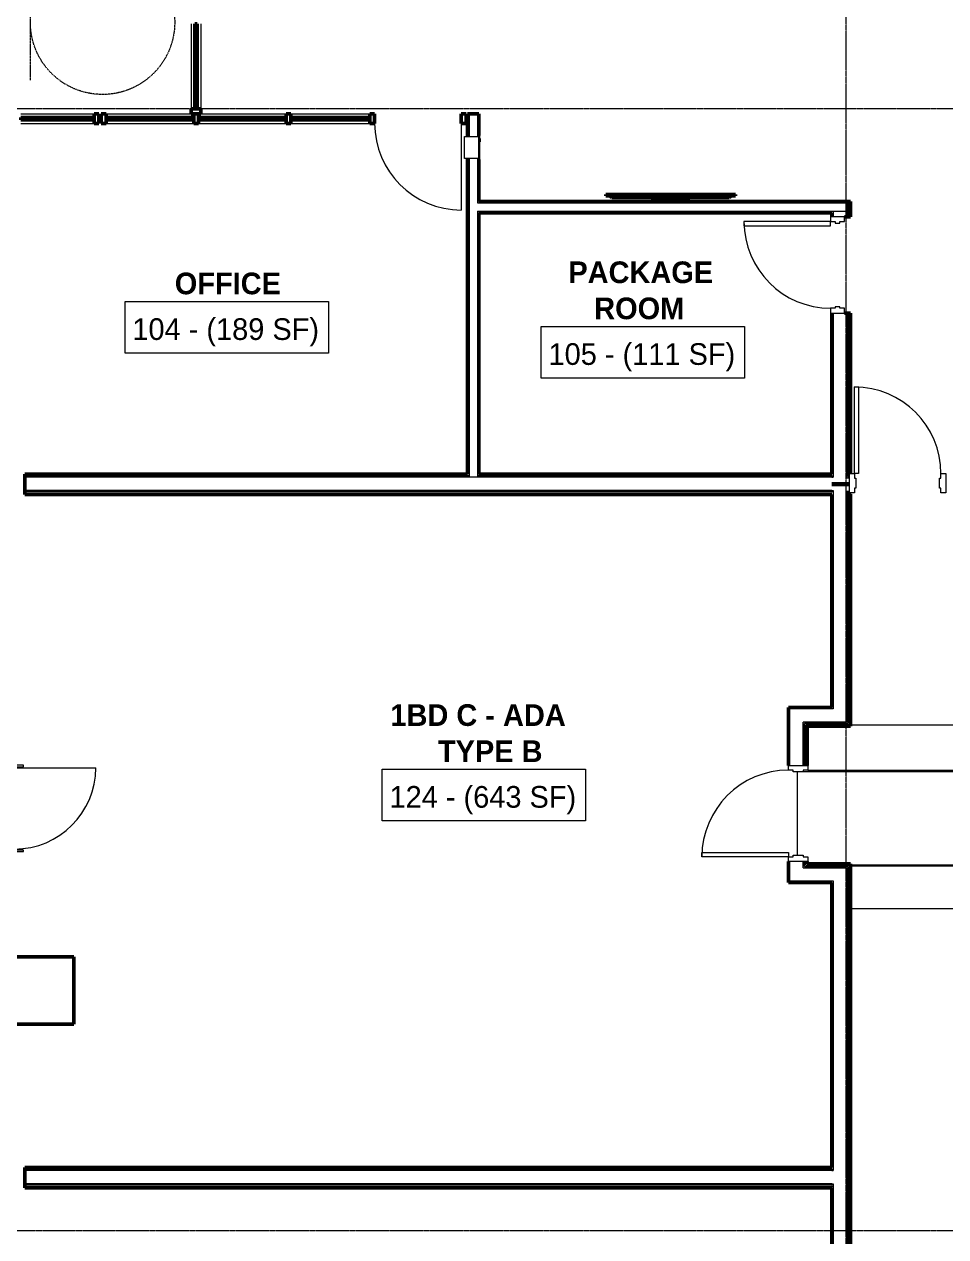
# Model space of a CAD drawing. Header units: inches. Extents: x -4235 to -464, y 9706 to 12463.
# Drawn here: x -3823 to -3440, y 10814 to 11317 of the extents above; entities that cross this region are included whole.
import ezdxf

# ---------------------------------------------------------------- set-up
doc = ezdxf.new("R2010")
doc.units = ezdxf.units.IN
doc.header["$MEASUREMENT"] = 0
doc.linetypes.add('Dash', pattern=[0.25, 0.125, -0.125])
doc.linetypes.add('Grid Line 1_2_', pattern=[0.875, 0.5, -0.125, 0.125, -0.125])
for name, color, linetype, lineweight in [('0-1', 7, 'Continuous', 5), ('0-3', 250, 'Continuous', 9), ('A-AREA-IDEN', 2, 'Continuous', 9), ('A-DOOR-1', 250, 'Continuous', 9), ('A-DOOR-2', 130, 'Continuous', 20), ('A-DOOR-3', 31, 'Continuous', 9), ('A-DOOR-5', 31, 'Continuous', 20), ('A-DOOR-FRAM', 31, 'Continuous', 20), ('A-DOOR-FRAM-1', 130, 'Continuous', 20), ('A-DOOR-FRAM-2', 31, 'Continuous', 9), ('A-DOOR-GLAZ', 31, 'Continuous', 9), ('A-FLOR-2', 250, 'Continuous', 9), ('A-GENM', 5, 'Continuous', 9), ('A-GENM-1', 250, 'Continuous', 9), ('A-GENM-2', 7, 'Continuous', 50), ('A-GENM-3', 5, 'Continuous', 50), ('A-GENM-HDLN-1', 250, 'Dash', 9), ('A-GLAZ-CURT-1', 7, 'Continuous', 50), ('A-GLAZ-CWMG-1', 250, 'Continuous', 9), ('A-GLAZ-CWMG-2', 7, 'Continuous', 50), ('A-WALL-2', 7, 'Continuous', 50), ('A-WALL-3', 50, 'Continuous', 13), ('E-FIRE-1', 250, 'Continuous', 9), ('I-WALL-1', 7, 'Continuous', 50), ('S-GRID-1', 1, 'Grid Line 1_2_', 9)]:
    doc.layers.add(name, color=color, linetype=linetype, lineweight=lineweight)
doc.styles.add('Century Gothic', font='ufonts.com_century-gothic.ttf', dxfattribs={"height": 9})
doc.styles.add('Century Gothic_B', font='GOTHICB.TTF', dxfattribs={"height": 9})

# ---------------------------------------------------------------- blocks, each defined once
blk = doc.blocks.new('STOREFRONT DOOR - ALUM_ STILE W_ GLASS INSET-2189326-BACKGROUND - 1ST FLOOR')
at = {"layer": 'A-DOOR-1'}
blk.add_line((-18, 2), (-18, 38), dxfattribs=at)
blk.add_arc((-18, 2), 36, 0, 90, dxfattribs=at)
blk = doc.blocks.new('System Panel - Glazed-2151384-BACKGROUND - 1ST FLOOR')
at = {"layer": 'A-GLAZ-CURT-1'}
for p, q in [((16.4, 0.5), (-16.4, 0.5)), ((-16.4, 0.5), (-16.4, -0.5)), ((16.4, -0.5), (16.4, 0.5)), ((-16.4, -0.5), (16.4, -0.5))]:
    blk.add_line(p, q, dxfattribs=at)
blk = doc.blocks.new('System Panel - Glazed-2151385-BACKGROUND - 1ST FLOOR')
at = {"layer": 'A-GLAZ-CURT-1'}
for p, q in [((18.2, 0.5), (-18.2, 0.5)), ((-18.2, 0.5), (-18.2, -0.5)), ((18.2, -0.5), (18.2, 0.5)), ((-18.2, -0.5), (18.2, -0.5))]:
    blk.add_line(p, q, dxfattribs=at)
blk = doc.blocks.new('Rectangular Mullion - 2_ x 4_ - EXTERIOR-1900241-BACKGROUND - 1ST FLOOR')
at = {"layer": 'A-GLAZ-CWMG-1'}
for p, q in [((-3712.12, 11280.16), (-3679.32, 11280.16)), ((-3712.12, 11276.16), (-3679.32, 11276.16))]:
    blk.add_line(p, q, dxfattribs=at)
blk = doc.blocks.new('Rectangular Mullion - 2_ x 4_ - EXTERIOR-1890807-BACKGROUND - 1ST FLOOR')
at = {"layer": 'A-GLAZ-CWMG-1'}
for p, q in [((-3749.52, 11280.16), (-3714.12, 11280.16)), ((-3750.52, 11276.16), (-3714.12, 11276.16))]:
    blk.add_line(p, q, dxfattribs=at)
blk = doc.blocks.new('Rectangular Mullion - 2_ x 4_ - EXTERIOR-V5-BACKGROUND - 1ST FLOOR')
at = {"layer": 'A-GLAZ-CWMG-1'}
for p, q in [((-3788.92, 11280.16), (-3753.52, 11280.16)), ((-3788.92, 11276.16), (-3752.52, 11276.16))]:
    blk.add_line(p, q, dxfattribs=at)
blk = doc.blocks.new('Rectangular Mullion - 2_ x 4_ - EXTERIOR-2141107-BACKGROUND - 1ST FLOOR')
at = {"layer": 'A-GLAZ-CWMG-2'}
for p, q in [((-1, 2), (1, 2)), ((-1, -2), (-1, 2)), ((1, 2), (1, -2)), ((1, -2), (-1, -2))]:
    blk.add_line(p, q, dxfattribs=at)
blk = doc.blocks.new('Rectangular Mullion - 2_ x 4_ - EXTERIOR-2141106-BACKGROUND - 1ST FLOOR')
at = {"layer": 'A-GLAZ-CWMG-2'}
for p, q in [((-1, 2), (1, 2)), ((-1, -2), (-1, 2)), ((1, 2), (1, -2)), ((1, -2), (-1, -2))]:
    blk.add_line(p, q, dxfattribs=at)
blk = doc.blocks.new('System Panel - Glazed-2151387-BACKGROUND - 1ST FLOOR')
at = {"layer": 'A-GLAZ-CURT-1'}
for p, q in [((15.25, 0.5), (-15.25, 0.5)), ((-15.25, 0.5), (-15.25, -0.5)), ((15.25, -0.5), (15.25, 0.5)), ((-15.25, -0.5), (15.25, -0.5))]:
    blk.add_line(p, q, dxfattribs=at)
blk = doc.blocks.new('System Panel - Glazed-2151146-BACKGROUND - 1ST FLOOR')
at = {"layer": 'A-GLAZ-CURT-1'}
for p, q in [((17.7, 0.5), (-17.7, 0.5)), ((-17.7, 0.5), (-17.7, -0.5)), ((17.7, -0.5), (17.7, 0.5)), ((-17.7, -0.5), (17.7, -0.5))]:
    blk.add_line(p, q, dxfattribs=at)
blk = doc.blocks.new('Rectangular Mullion - 2_ x 4_ - EXTERIOR-1890816-BACKGROUND - 1ST FLOOR')
at = {"layer": 'A-GLAZ-CWMG-1'}
for p, q in [((-3753.52, 11317.56), (-3753.52, 11282.16)), ((-3749.52, 11317.56), (-3749.52, 11282.16))]:
    blk.add_line(p, q, dxfattribs=at)
blk = doc.blocks.new('Rectangular Mullion - 2_ x 4_ - EXTERIOR-1900084-BACKGROUND - 1ST FLOOR')
at = {"layer": 'A-GLAZ-CWMG-1'}
for p, q in [((-3824.41, 11280.16), (-3793.92, 11280.16)), ((-3824.41, 11276.16), (-3793.92, 11276.16))]:
    blk.add_line(p, q, dxfattribs=at)
blk = doc.blocks.new('HOLLOW METAL - COMMON_3-0 x 7-0 - WD DOOR-2191983-BACKGROUND - 1ST FLOOR')
at = {"layer": 'A-DOOR-1'}
blk.add_arc((18, 4.625), 36, 90, 180, dxfattribs=at)
at = {"layer": 'A-DOOR-2'}
for p, q in [((18, 40.625), (16.25, 40.625)), ((16.25, 40.625), (16.25, 4.625)), ((18, 4.625), (18, 40.625)), ((16.25, 4.625), (18, 4.625))]:
    blk.add_line(p, q, dxfattribs=at)
at = {"layer": 'A-DOOR-FRAM-1'}
for p, q in [((-18, 4.625), (-20, 4.625)), ((-20, 4.625), (-20, -1.125)), ((-18, 2.6875), (-18, 4.625)), ((-17.375, 2.6875), (-18, 2.6875)), ((-18, -1.125), (-18, 0.8125)), ((-18, 0.8125), (-17.375, 0.8125)), ((-17.375, 0.8125), (-17.375, 2.6875)), ((18, 2.6875), (17.375, 2.6875)), ((17.375, 2.6875), (17.375, 0.8125)), ((17.375, 0.8125), (18, 0.8125)), ((18, 4.625), (18, 2.6875)), ((20, 4.625), (18, 4.625)), ((18, 0.8125), (18, -1.125)), ((20, -1.125), (20, 4.625)), ((-20, -1.125), (-18, -1.125)), ((18, -1.125), (20, -1.125))]:
    blk.add_line(p, q, dxfattribs=at)
blk = doc.blocks.new('HOLLOW METAL - UNIT DOOR-2191980-BACKGROUND - 1ST FLOOR')
at = {"layer": 'A-DOOR-1'}
blk.add_arc((18, -4.125), 36, 180, 270, dxfattribs=at)
at = {"layer": 'A-DOOR-2'}
for p, q in [((16.25, -4.125), (18, -4.125)), ((16.25, -40.125), (16.25, -4.125)), ((18, -4.125), (18, -40.125)), ((18, -40.125), (16.25, -40.125))]:
    blk.add_line(p, q, dxfattribs=at)
at = {"layer": 'A-DOOR-FRAM-1'}
for p, q in [((-20, 3.875), (-18, 3.875)), ((-20, -4.125), (-20, 3.875)), ((-18, 3.875), (-18, 1.9375)), ((-18, 1.9375), (-17.375, 1.9375)), ((-17.375, 1.9375), (-17.375, -2.1875)), ((17.375, 1.9375), (18, 1.9375)), ((17.375, -2.1875), (17.375, 1.9375)), ((18, 3.875), (20, 3.875)), ((18, 1.9375), (18, 3.875)), ((20, 3.875), (20, -4.125)), ((-18, -4.125), (-20, -4.125)), ((-18, -2.1875), (-18, -4.125)), ((-17.375, -2.1875), (-18, -2.1875)), ((18, -2.1875), (17.375, -2.1875)), ((18, -4.125), (18, -2.1875)), ((20, -4.125), (18, -4.125))]:
    blk.add_line(p, q, dxfattribs=at)
blk = doc.blocks.new('HOLLOW METAL - 1HR RATED-2191982-BACKGROUND - 1ST FLOOR')
at = {"layer": 'A-DOOR-1'}
blk.add_arc((18, -4.5), 36, 180, 270, dxfattribs=at)
at = {"layer": 'A-DOOR-2'}
for p, q in [((16.25, -4.5), (18, -4.5)), ((16.25, -40.5), (16.25, -4.5)), ((18, -4.5), (18, -40.5)), ((18, -40.5), (16.25, -40.5))]:
    blk.add_line(p, q, dxfattribs=at)
at = {"layer": 'A-DOOR-FRAM-1'}
for p, q in [((-20, 3.5), (-18, 3.5)), ((-20, -4.5), (-20, 3.5)), ((-18, 3.5), (-18, 1.5625)), ((-18, 1.5625), (-17.375, 1.5625)), ((-17.375, 1.5625), (-17.375, -2.5625)), ((17.375, 1.5625), (18, 1.5625)), ((17.375, -2.5625), (17.375, 1.5625)), ((18, 3.5), (20, 3.5)), ((18, 1.5625), (18, 3.5)), ((20, 3.5), (20, -4.5)), ((-18, -4.5), (-20, -4.5)), ((-18, -2.5625), (-18, -4.5)), ((-17.375, -2.5625), (-18, -2.5625)), ((18, -2.5625), (17.375, -2.5625)), ((18, -4.5), (18, -2.5625)), ((20, -4.5), (18, -4.5))]:
    blk.add_line(p, q, dxfattribs=at)
blk = doc.blocks.new('Rectangular Mullion - 2_ x 4_ - EXTERIOR-2141118-BACKGROUND - 1ST FLOOR')
at = {"layer": 'A-GLAZ-CWMG-2'}
for p, q in [((0, 2), (-2, 2)), ((-2, 2), (-2, -2)), ((0, -2), (0, 2)), ((-2, -2), (0, -2))]:
    blk.add_line(p, q, dxfattribs=at)
blk = doc.blocks.new('Rectangular Mullion - 2_ x 4_ - EXTERIOR-2140860-BACKGROUND - 1ST FLOOR')
at = {"layer": 'A-GLAZ-CWMG-2'}
for p, q in [((0, 2), (-2, 2)), ((-2, 2), (-2, -2)), ((0, -2), (0, 2)), ((-2, -2), (0, -2))]:
    blk.add_line(p, q, dxfattribs=at)
blk = doc.blocks.new('ADA Clearances - 5ft Circle-2180434-BACKGROUND - 1ST FLOOR')
at = {"layer": 'A-GENM-HDLN-1'}
blk.add_line((30, 24), (30, -24), dxfattribs=at)
blk.add_circle((0, 0), 30, dxfattribs=at)
blk = doc.blocks.new('Sony TV - Sony TV-2182322-BACKGROUND - 1ST FLOOR')
at = {"layer": 'A-GENM-1'}
for p, q in [((3.59, -0.41), (3.97, -0.41)), ((4.84, -0.41), (5.21, -0.41)), ((7.33, -0.41), (7.7, -0.41)), ((8.57, -0.41), (8.95, -0.41)), ((8.66, -2.14), (8.63, -2.14)), ((8.75, -2.14), (8.66, -2.14)), ((8.94, -2.14), (8.95, -2.14)), ((9.82, -0.41), (10.19, -0.41)), ((9.9, -2.14), (9.91, -2.14)), ((10.32, -2.14), (10.01, -2.14)), ((10.64, -2.14), (10.32, -2.14)), ((11.02, -2.14), (10.64, -2.14)), ((11.06, -0.41), (11.44, -0.41)), ((11.54, -2.14), (11.11, -2.14)), ((11.65, -2.14), (11.54, -2.14)), ((11.73, -2.14), (11.65, -2.14)), ((12.1, -2.14), (11.73, -2.14)), ((12.31, -0.41), (12.68, -0.41)), ((14.8, -0.41), (15.17, -0.41)), ((16.05, -0.41), (16.42, -0.41))]:
    blk.add_line(p, q, dxfattribs=at)
at = {"layer": 'A-GENM-1', "flags": 128}
for points in [[(8.63, -2.14), (8.65, -2.14), (8.66, -2.14)], [(9.91, -2.14), (9.9, -2.14), (9.86, -2.14), (9.81, -2.14), (9.75, -2.14), (9.67, -2.14), (9.57, -2.14), (9.47, -2.14), (9.37, -2.14), (9.28, -2.14), (9.18, -2.14), (9.1, -2.14), (9.03, -2.14), (8.98, -2.14), (8.95, -2.14), (8.94, -2.14)]]:
    blk.add_lwpolyline(points, dxfattribs=at)
at = {"layer": 'A-GENM-1'}
for centre, radius, start, end in [((10, 0.16), 0.5, 90, 197.9116), ((8.64, -0.07), 0.931, 339.115, 14.3951), ((10, 0.16), 0.463, 360, 180), ((10, 0.16), 0.5, 342.0884, 90), ((11.36, -0.07), 0.931, 165.6049, 200.885)]:
    blk.add_arc(centre, radius, start, end, dxfattribs=at)
for points, knots in [([(8.63, -2.14), (8.5, -2.14), (8.3, -2.14), (7.99, -2.14), (7.96, -2.14)], [0, 0, 0, 0, 0.01859879, 0.03620202, 0.03620202, 0.03620202, 0.03620202]), ([(7.96, -2.14), (7.96, -2.14), (7.96, -2.14), (7.97, -2.14), (7.98, -2.14)], [0, 0, 0, 0, 0.005488089, 0.009094242, 0.009094242, 0.009094242, 0.009094242]), ([(8.78, -2.14), (8.78, -2.14), (8.79, -2.14), (8.78, -2.14), (8.75, -2.14), (8.74, -2.14)], [0.05740129, 0.05740129, 0.05740129, 0.05740129, 0.06084515, 0.06847637, 0.07305619, 0.07305619, 0.07305619, 0.07305619])]:
    blk.add_open_spline(points, degree=3, knots=knots, dxfattribs=at)
at = {"layer": 'A-GENM-2'}
for p, q in [((-16.94, -1.6), (-16.94, -2.14)), ((-16.59, -1.6), (-16.94, -1.6)), ((-16.94, -2.14), (-16.59, -2.14)), ((36.59, -1.6), (-16.59, -1.6)), ((-16.59, -1.6), (-16.59, -1.99)), ((-16.59, -2.14), (-16.59, -1.6)), ((36.59, -1.6), (-16.59, -1.6)), ((-16.59, -1.6), (-16.59, -2.14)), ((-16.59, -1.99), (36.59, -1.99)), ((36.59, -1.99), (-16.59, -1.99)), ((-16.59, -1.99), (-16.59, -2.14)), ((-16.59, -2.14), (36.59, -2.14)), ((-16.59, -2.14), (36.59, -2.14)), ((-14.39, -0.91), (-15.39, -1.61)), ((-15.39, -1.61), (1.97, -1.61)), ((1.97, -0.91), (-14.39, -0.91)), ((3.59, -0.41), (1.97, -0.41)), ((1.97, -0.41), (1.97, -1.38)), ((1.97, -1.61), (1.97, -0.91)), ((1.97, -1.38), (18.05, -1.38)), ((4.84, -0.41), (3.97, -0.41)), ((7.33, -0.41), (5.21, -0.41)), ((8.57, -0.41), (7.7, -0.41)), ((9.82, -0.41), (8.95, -0.41)), ((11.06, -0.41), (10.19, -0.41)), ((12.31, -0.41), (11.44, -0.41)), ((14.8, -0.41), (12.68, -0.41)), ((16.05, -0.41), (15.17, -0.41)), ((18.05, -0.41), (16.42, -0.41)), ((18.05, -1.38), (18.05, -0.41)), ((34.38, -0.91), (18.05, -0.91)), ((18.05, -0.91), (18.05, -1.61)), ((18.05, -1.61), (35.38, -1.61)), ((35.38, -1.61), (34.38, -0.91)), ((36.59, -1.99), (36.59, -1.6)), ((36.94, -1.6), (36.59, -1.6)), ((36.59, -1.6), (36.59, -2.14)), ((36.59, -2.14), (36.59, -1.6)), ((36.59, -2.14), (36.59, -1.99)), ((36.59, -2.14), (36.94, -2.14)), ((36.94, -2.14), (36.94, -1.6))]:
    blk.add_line(p, q, dxfattribs=at)
at = {"layer": 'A-GENM-2', "flags": 128}
for points in [[(3.97, -0.41), (3.96, -0.48), (3.95, -0.54), (3.93, -0.6), (3.9, -0.66), (3.87, -0.7), (3.84, -0.73), (3.8, -0.74), (3.76, -0.74), (3.72, -0.73), (3.68, -0.7), (3.65, -0.66), (3.63, -0.6), (3.61, -0.54), (3.6, -0.48), (3.59, -0.41)], [(5.21, -0.41), (5.21, -0.48), (5.19, -0.54), (5.18, -0.6), (5.15, -0.66), (5.12, -0.7), (5.08, -0.73), (5.04, -0.74), (5, -0.74), (4.97, -0.73), (4.93, -0.7), (4.9, -0.66), (4.87, -0.6), (4.85, -0.54), (4.84, -0.48), (4.84, -0.41)], [(7.7, -0.41), (7.7, -0.48), (7.69, -0.54), (7.67, -0.6), (7.64, -0.66), (7.61, -0.7), (7.57, -0.73), (7.53, -0.74), (7.5, -0.74), (7.46, -0.73), (7.42, -0.7), (7.39, -0.66), (7.36, -0.6), (7.34, -0.54), (7.33, -0.48), (7.33, -0.41)], [(8.95, -0.41), (8.94, -0.48), (8.93, -0.54), (8.91, -0.6), (8.89, -0.66), (8.85, -0.7), (8.82, -0.73), (8.78, -0.74), (8.74, -0.74), (8.7, -0.73), (8.67, -0.7), (8.64, -0.66), (8.61, -0.6), (8.59, -0.54), (8.58, -0.48), (8.57, -0.41)], [(10.19, -0.41), (10.19, -0.48), (10.18, -0.54), (10.16, -0.6), (10.13, -0.66), (10.1, -0.7), (10.06, -0.73), (10.03, -0.74), (9.99, -0.74), (9.95, -0.73), (9.91, -0.7), (9.88, -0.66), (9.85, -0.6), (9.83, -0.54), (9.82, -0.48), (9.82, -0.41)], [(11.44, -0.41), (11.43, -0.48), (11.42, -0.54), (11.4, -0.6), (11.38, -0.66), (11.34, -0.7), (11.31, -0.73), (11.27, -0.74), (11.23, -0.74), (11.19, -0.73), (11.16, -0.7), (11.13, -0.66), (11.1, -0.6), (11.08, -0.54), (11.07, -0.48), (11.06, -0.41)], [(12.68, -0.41), (12.68, -0.48), (12.67, -0.54), (12.65, -0.6), (12.62, -0.66), (12.59, -0.7), (12.55, -0.73), (12.52, -0.74), (12.48, -0.74), (12.44, -0.73), (12.4, -0.7), (12.37, -0.66), (12.35, -0.6), (12.33, -0.54), (12.31, -0.48), (12.31, -0.41)], [(15.17, -0.41), (15.17, -0.48), (15.16, -0.54), (15.14, -0.6), (15.11, -0.66), (15.08, -0.7), (15.05, -0.73), (15.01, -0.74), (14.97, -0.74), (14.93, -0.73), (14.89, -0.7), (14.86, -0.66), (14.84, -0.6), (14.82, -0.54), (14.8, -0.48), (14.8, -0.41)], [(16.42, -0.41), (16.42, -0.48), (16.4, -0.54), (16.38, -0.6), (16.36, -0.66), (16.33, -0.7), (16.29, -0.73), (16.25, -0.74), (16.21, -0.74), (16.18, -0.73), (16.14, -0.7), (16.11, -0.66), (16.08, -0.6), (16.06, -0.54), (16.05, -0.48), (16.05, -0.41)]]:
    blk.add_lwpolyline(points, dxfattribs=at)
blk = doc.blocks.new('104416 - Fire Extinguishers - Wall - Class A - Light - 2A-2205595-BACKGROUND - 1ST FLOOR')
at = {"layer": 'E-FIRE-1'}
for p, q in [((13.19, 2.63), (13.19, 2.37)), ((23.19, 2.63), (13.19, 2.63)), ((13.19, 2.63), (23.19, 2.63)), ((13.19, 2.63), (13.19, 2.37)), ((23.19, 2.37), (13.19, 2.37)), ((13.63, -3.62), (13.63, 2.37)), ((14.41, 2.63), (14.41, 2.88)), ((14.44, 2.88), (14.84, 2.88)), ((14.44, 2.63), (14.44, 2.88)), ((14.84, 2.88), (15.03, 2.88)), ((14.84, 2.63), (14.84, 2.88)), ((15.03, 2.88), (15.11, 2.88)), ((15.03, 2.63), (15.03, 2.88)), ((15.11, 2.88), (15.24, 2.88)), ((15.11, 2.63), (15.11, 2.88)), ((15.24, 2.88), (15.51, 2.88)), ((15.24, 2.63), (15.24, 2.88)), ((15.51, 2.88), (15.73, 2.88)), ((15.51, 2.63), (15.51, 2.88)), ((15.73, 2.88), (15.87, 2.88)), ((15.73, 2.63), (15.73, 2.88)), ((15.87, 2.88), (15.91, 2.88)), ((15.87, 2.63), (15.87, 2.88)), ((15.91, 2.63), (15.91, 2.88)), ((15.94, 2.63), (15.94, 2.88)), ((22.75, 2.37), (22.75, -3.62)), ((23.19, 2.37), (23.19, 2.63)), ((23.19, 2.37), (23.19, 2.63)), ((22.75, -3.62), (13.63, -3.62))]:
    blk.add_line(p, q, dxfattribs=at)
blk = doc.blocks.new('CTR - 1st Phase - Common Walls_rvt-1-BACKGROUND - 1ST FLOOR')
at = {"layer": 'A-FLOR-2'}
for p, q in [((-3435.32, 11026.19), (-3479.55, 11026.19)), ((-3501.67, 11006.86), (-3501.67, 10972.11)), ((-3435.32, 11006.86), (-3499.24, 11006.86)), ((-3497.3, 11007.49), (-3435.32, 11007.49)), ((-3479.55, 10968.21), (-3435.32, 10968.21)), ((-3435.32, 10967.59), (-3479.55, 10967.59)), ((-3479.55, 10949.97), (-3435.32, 10949.97))]:
    blk.add_line(p, q, dxfattribs=at)
at = {"layer": 'A-WALL-2'}
for p, q in [((-3633.95, 11280.16), (-3638.7, 11280.16)), ((-3638.7, 11280.16), (-3638.7, 11270.73)), ((-3633.95, 11271.16), (-3633.95, 11280.16)), ((-3638.7, 11261.6), (-3638.7, 11130.44)), ((-3633.95, 11243.76), (-3633.95, 11261.16)), ((-3480.67, 11243.76), (-3633.95, 11243.76)), ((-3480.05, 11243.76), (-3480.67, 11243.76)), ((-3479.55, 11243.76), (-3480.05, 11243.76)), ((-3479.55, 11239.01), (-3479.55, 11243.76)), ((-3633.95, 11239.01), (-3487.3, 11239.01)), ((-3633.95, 11130.44), (-3633.95, 11239.01))]:
    blk.add_line(p, q, dxfattribs=at)
at = {"layer": 'A-WALL-3'}
for p, q in [((-3638.07, 11280.16), (-3638.07, 11270.73)), ((-3634.57, 11280.16), (-3634.57, 11270.73)), ((-3638.07, 11261.6), (-3638.07, 11130.44)), ((-3634.57, 11261.6), (-3634.57, 11243.14)), ((-3634.57, 11243.14), (-3633.95, 11243.14)), ((-3633.95, 11243.14), (-3481.17, 11243.14)), ((-3481.17, 11243.14), (-3480.67, 11243.14)), ((-3481.17, 11243.14), (-3480.67, 11243.14)), ((-3481.17, 11243.14), (-3481.17, 11239.64)), ((-3480.67, 11243.76), (-3480.67, 11243.14)), ((-3480.67, 11243.14), (-3480.67, 11239.01)), ((-3480.05, 11243.76), (-3480.05, 11239.01)), ((-3634.57, 11239.64), (-3633.95, 11239.64)), ((-3634.57, 11239.64), (-3634.57, 11130.44)), ((-3633.95, 11239.64), (-3486.67, 11239.64)), ((-3486.67, 11239.64), (-3481.17, 11239.64)), ((-3486.67, 11239.64), (-3481.17, 11239.64)), ((-3486.67, 11239.64), (-3486.67, 11239.01)), ((-3486.67, 11239.01), (-3486.67, 11237.39)), ((-3481.17, 11239.64), (-3481.17, 11239.01)), ((-3481.17, 11239.01), (-3481.17, 11237.39)), ((-3480.67, 11239.01), (-3480.67, 11237.39)), ((-3480.05, 11239.01), (-3480.05, 11237.39)), ((-3486.67, 11197.39), (-3486.67, 11129.81)), ((-3481.17, 11197.39), (-3481.17, 11128.94)), ((-3480.67, 11197.39), (-3480.67, 11129.44)), ((-3480.05, 11197.39), (-3480.05, 11130.06)), ((-3638.07, 11129.81), (-3822.72, 11129.81)), ((-3638.07, 11129.19), (-3822.72, 11129.19)), ((-3638.07, 11130.44), (-3638.07, 11129.81)), ((-3638.07, 11129.81), (-3638.07, 11129.19)), ((-3634.57, 11129.19), (-3638.07, 11129.19)), ((-3634.57, 11129.19), (-3638.07, 11129.19)), ((-3634.57, 11130.44), (-3634.57, 11129.81)), ((-3487.3, 11129.81), (-3634.57, 11129.81)), ((-3634.57, 11129.81), (-3634.57, 11129.19)), ((-3487.3, 11129.19), (-3634.57, 11129.19)), ((-3487.3, 11129.81), (-3486.67, 11129.81)), ((-3487.3, 11129.19), (-3486.67, 11129.19)), ((-3486.67, 11129.81), (-3486.67, 11129.19)), ((-3486.67, 11129.81), (-3486.67, 11129.19)), ((-3481.17, 11128.94), (-3480.67, 11128.94)), ((-3480.67, 11129.44), (-3480.05, 11129.44)), ((-3480.67, 11128.94), (-3479.92, 11128.94)), ((-3480.05, 11129.44), (-3479.92, 11129.44)), ((-3487.3, 11123.69), (-3822.72, 11123.69)), ((-3487.3, 11123.19), (-3822.72, 11123.19)), ((-3487.3, 11122.56), (-3822.72, 11122.56)), ((-3487.3, 11123.69), (-3486.67, 11123.69)), ((-3487.3, 11123.19), (-3486.67, 11123.19)), ((-3486.67, 11123.69), (-3486.67, 11123.19)), ((-3486.67, 11123.69), (-3486.67, 11123.19)), ((-3486.67, 11123.19), (-3486.67, 11122.56)), ((-3486.67, 11123.19), (-3486.67, 11122.56)), ((-3486.67, 11122.56), (-3486.67, 11033.56)), ((-3481.17, 11123.44), (-3481.17, 11033.56)), ((-3481.17, 11123.44), (-3480.67, 11123.44)), ((-3480.67, 11123.44), (-3480.67, 11033.56)), ((-3480.67, 11123.44), (-3480.05, 11123.44)), ((-3480.05, 11123.44), (-3480.05, 11122.81)), ((-3480.05, 11122.81), (-3480.05, 11123.44)), ((-3480.05, 11123.44), (-3479.92, 11123.44)), ((-3480.05, 11122.81), (-3480.05, 11033.56)), ((-3480.05, 11122.81), (-3479.92, 11122.81)), ((-3504.67, 11027.44), (-3504.67, 11032.94)), ((-3486.67, 11032.94), (-3504.67, 11032.94)), ((-3486.67, 11033.56), (-3486.67, 11032.94)), ((-3481.17, 11033.56), (-3481.17, 11032.94)), ((-3481.17, 11032.94), (-3481.17, 11027.44)), ((-3480.67, 11033.56), (-3480.67, 11027.44)), ((-3480.05, 11033.56), (-3480.05, 11026.94)), ((-3504.67, 11025.81), (-3504.67, 11027.44)), ((-3504.67, 11009.49), (-3504.67, 11025.81)), ((-3499.17, 11026.94), (-3499.17, 11027.44)), ((-3481.17, 11027.44), (-3499.17, 11027.44)), ((-3499.17, 11025.81), (-3499.17, 11026.94)), ((-3499.17, 11009.49), (-3499.17, 11025.81)), ((-3498.67, 11026.31), (-3498.67, 11026.94)), ((-3480.67, 11026.94), (-3498.67, 11026.94)), ((-3498.67, 11025.81), (-3498.67, 11026.31)), ((-3498.67, 11009.49), (-3498.67, 11025.81)), ((-3498.05, 11025.81), (-3498.05, 11026.31)), ((-3480.05, 11026.31), (-3498.05, 11026.31)), ((-3497.55, 11025.81), (-3498.05, 11025.81)), ((-3498.05, 11009.49), (-3498.05, 11025.81)), ((-3480.67, 11027.44), (-3480.67, 11026.94)), ((-3480.05, 11026.94), (-3480.05, 11026.31)), ((-3504.67, 10968.59), (-3504.67, 10969.49)), ((-3504.67, 10966.96), (-3504.67, 10968.59)), ((-3504.67, 10961.46), (-3504.67, 10966.96)), ((-3499.17, 10968.59), (-3499.17, 10969.49)), ((-3499.17, 10967.46), (-3499.17, 10968.59)), ((-3499.17, 10966.96), (-3499.17, 10967.46)), ((-3499.17, 10966.96), (-3481.17, 10966.96)), ((-3498.67, 10968.59), (-3498.67, 10969.49)), ((-3498.67, 10968.09), (-3498.67, 10968.59)), ((-3498.67, 10967.46), (-3498.67, 10968.09)), ((-3498.67, 10967.46), (-3480.67, 10967.46)), ((-3498.05, 10968.59), (-3498.05, 10969.49)), ((-3498.05, 10968.09), (-3498.05, 10968.59)), ((-3498.05, 10968.09), (-3480.05, 10968.09)), ((-3481.17, 10966.96), (-3481.17, 10961.46)), ((-3480.67, 10967.46), (-3480.67, 10966.96)), ((-3480.67, 10966.96), (-3480.67, 10960.84)), ((-3480.05, 10968.09), (-3479.55, 10968.09)), ((-3480.05, 10968.09), (-3480.05, 10967.46)), ((-3480.05, 10968.09), (-3479.55, 10968.09)), ((-3480.05, 10967.46), (-3480.05, 10960.84)), ((-3504.67, 10961.46), (-3486.67, 10961.46)), ((-3486.67, 10961.46), (-3486.67, 10960.84)), ((-3486.67, 10960.84), (-3486.67, 10841.81)), ((-3481.17, 10961.46), (-3481.17, 10960.84)), ((-3481.17, 10960.84), (-3481.17, 10715.54)), ((-3480.67, 10960.84), (-3480.67, 10715.54)), ((-3480.05, 10960.84), (-3480.05, 10715.54)), ((-3487.3, 10841.81), (-3822.72, 10841.81)), ((-3487.3, 10841.19), (-3822.72, 10841.19)), ((-3487.3, 10841.81), (-3486.67, 10841.81)), ((-3487.3, 10841.19), (-3486.67, 10841.19)), ((-3486.67, 10841.81), (-3486.67, 10841.19)), ((-3486.67, 10841.81), (-3486.67, 10841.19)), ((-3487.3, 10835.69), (-3822.72, 10835.69)), ((-3487.3, 10835.19), (-3822.72, 10835.19)), ((-3487.3, 10834.56), (-3822.72, 10834.56)), ((-3487.3, 10835.69), (-3486.67, 10835.69)), ((-3487.3, 10835.19), (-3486.67, 10835.19)), ((-3487.3, 10834.56), (-3486.67, 10834.56)), ((-3486.67, 10835.69), (-3486.67, 10835.19)), ((-3486.67, 10835.69), (-3486.67, 10835.19)), ((-3486.67, 10835.19), (-3486.67, 10834.56)), ((-3486.67, 10835.19), (-3486.67, 10834.56)), ((-3486.67, 10834.56), (-3486.67, 10715.54))]:
    blk.add_line(p, q, dxfattribs=at)
at = {"layer": 'I-WALL-1'}
for p, q in [((-3487.3, 11239.01), (-3487.3, 11237.39)), ((-3482.05, 11237.39), (-3479.55, 11237.39)), ((-3479.55, 11237.39), (-3479.55, 11239.01)), ((-3487.3, 11197.39), (-3487.3, 11130.44)), ((-3479.55, 11197.39), (-3482.05, 11197.39)), ((-3479.55, 11130.69), (-3479.55, 11197.39)), ((-3638.7, 11130.44), (-3822.72, 11130.44)), ((-3822.72, 11130.44), (-3822.72, 11121.94)), ((-3487.3, 11130.44), (-3633.95, 11130.44)), ((-3479.92, 11126.44), (-3487.3, 11126.44)), ((-3487.3, 11126.19), (-3479.92, 11126.19)), ((-3822.72, 11121.94), (-3487.3, 11121.94)), ((-3487.3, 11121.94), (-3487.3, 11033.56)), ((-3479.92, 11122.19), (-3479.92, 11122.69)), ((-3479.55, 11122.19), (-3479.92, 11122.19)), ((-3479.55, 11033.56), (-3479.55, 11122.19)), ((-3487.3, 11033.56), (-3505.3, 11033.56)), ((-3505.3, 11033.56), (-3505.3, 11032.94)), ((-3505.3, 11032.94), (-3505.3, 11025.81)), ((-3479.55, 11026.31), (-3479.55, 11033.56)), ((-3505.3, 11025.81), (-3505.3, 11009.49)), ((-3497.55, 11009.49), (-3497.55, 11025.81)), ((-3497.55, 11025.81), (-3479.55, 11025.81)), ((-3479.55, 11025.81), (-3479.55, 11026.31)), ((-3505.3, 10969.49), (-3505.3, 10968.59)), ((-3505.3, 10968.59), (-3505.3, 10961.46)), ((-3497.55, 10968.59), (-3497.55, 10969.49)), ((-3479.55, 10968.59), (-3497.55, 10968.59)), ((-3479.55, 10968.09), (-3479.55, 10968.59)), ((-3479.55, 10960.84), (-3479.55, 10968.09)), ((-3505.3, 10961.46), (-3505.3, 10960.84)), ((-3505.3, 10960.84), (-3487.3, 10960.84)), ((-3487.3, 10960.84), (-3487.3, 10842.44)), ((-3479.55, 10715.54), (-3479.55, 10960.84)), ((-3487.3, 10842.44), (-3822.72, 10842.44)), ((-3822.72, 10842.44), (-3822.72, 10833.94)), ((-3822.72, 10833.94), (-3487.3, 10833.94)), ((-3487.3, 10833.94), (-3487.3, 10715.54))]:
    blk.add_line(p, q, dxfattribs=at)
at = {"layer": '0-3'}
for name, p, rotation in [('ADA Clearances - 5ft Circle-2180434-BACKGROUND - 1ST FLOOR', (-3790.41, 11318.16), 180), ('System Panel - Glazed-2151146-BACKGROUND - 1ST FLOOR', (-3751.52, 11299.86), 89.99999999999909), ('Rectangular Mullion - 2_ x 4_ - EXTERIOR-2141118-BACKGROUND - 1ST FLOOR', (-3751.52, 11280.16), 269.9999999999991), ('System Panel - Glazed-2151387-BACKGROUND - 1ST FLOOR', (-3809.16, 11278.16), 180), ('System Panel - Glazed-2151385-BACKGROUND - 1ST FLOOR', (-3770.72, 11278.16), 180), ('System Panel - Glazed-2151385-BACKGROUND - 1ST FLOOR', (-3732.32, 11278.16), 180), ('System Panel - Glazed-2151384-BACKGROUND - 1ST FLOOR', (-3695.72, 11278.16), 180), ('STOREFRONT DOOR - ALUM_ STILE W_ GLASS INSET-2189326-BACKGROUND - 1ST FLOOR', (-3659.32, 11278.16), 180), ('104416 - Fire Extinguishers - Wall - Class A - Light - 2A-2205595-BACKGROUND - 1ST FLOOR', (-3636.32, 11284.35), 269.9999999999988), ('Sony TV - Sony TV-2182322-BACKGROUND - 1ST FLOOR', (-3544.32, 11244.42), 180), ('HOLLOW METAL - COMMON_3-0 x 7-0 - WD DOOR-2191983-BACKGROUND - 1ST FLOOR', (-3483.17, 11217.39), 89.99999999999902), ('HOLLOW METAL - 1HR RATED-2191982-BACKGROUND - 1ST FLOOR', (-3459.92, 11126.19), 180), ('HOLLOW METAL - UNIT DOOR-2191980-BACKGROUND - 1ST FLOOR', (-3501.17, 10989.49), 270.0000000000064)]:
    blk.add_blockref(name, p, dxfattribs=dict(at, rotation=rotation))
for name, p in [('Rectangular Mullion - 2_ x 4_ - EXTERIOR-1890816-BACKGROUND - 1ST FLOOR', (0, 0)), ('Rectangular Mullion - 2_ x 4_ - EXTERIOR-1900084-BACKGROUND - 1ST FLOOR', (0, 0)), ('Rectangular Mullion - 2_ x 4_ - EXTERIOR-V5-BACKGROUND - 1ST FLOOR', (0, 0)), ('Rectangular Mullion - 2_ x 4_ - EXTERIOR-1890807-BACKGROUND - 1ST FLOOR', (0, 0)), ('Rectangular Mullion - 2_ x 4_ - EXTERIOR-1900241-BACKGROUND - 1ST FLOOR', (0, 0)), ('Rectangular Mullion - 2_ x 4_ - EXTERIOR-2140860-BACKGROUND - 1ST FLOOR', (-3639.32, 11278.16))]:
    blk.add_blockref(name, p, dxfattribs=at)
at = {"layer": '0-3', "extrusion": (0, 0, -1)}
for name, p in [('Rectangular Mullion - 2_ x 4_ - EXTERIOR-2141106-BACKGROUND - 1ST FLOOR', (3792.92, 11278.16)), ('Rectangular Mullion - 2_ x 4_ - EXTERIOR-2141106-BACKGROUND - 1ST FLOOR', (3789.92, 11278.16)), ('Rectangular Mullion - 2_ x 4_ - EXTERIOR-2141106-BACKGROUND - 1ST FLOOR', (3751.52, 11278.16)), ('Rectangular Mullion - 2_ x 4_ - EXTERIOR-2141106-BACKGROUND - 1ST FLOOR', (3713.12, 11278.16)), ('Rectangular Mullion - 2_ x 4_ - EXTERIOR-2141107-BACKGROUND - 1ST FLOOR', (3678.32, 11278.16))]:
    blk.add_blockref(name, p, dxfattribs=at)
blk = doc.blocks.new('Door-Inswing-Andersen-400_Series-Single - 3_ 0-1_8_ x 7_ 11 1_2_ - 1ST FLOOR-2896373-BACKGROUND - 1ST FLOOR')
at = {"layer": 'A-DOOR-3'}
blk.add_line((16.87, -0.53), (16.87, -34.28), dxfattribs=at)
blk.add_arc((16.87, -0.53), 33.75, 180, 270, dxfattribs=at)
at = {"layer": 'A-DOOR-5'}
for p, q in [((-16.26, 0.54), (-16.87, 0.53)), ((-16.87, 0.53), (-16.87, -0.53)), ((-16.26, 1.19), (-16.26, 0.54)), ((-16.26, 1.19), (-12.44, 1.19)), ((-13.19, 0.78), (-12.44, 0.78)), ((-13.19, -0.53), (-13.19, 0.78)), ((-12.44, 0.03), (-13.19, 0.03)), ((-12.44, 0.87), (-12.47, 1.19)), ((12.44, 1.19), (-12.44, 1.19)), ((-12.44, 0.78), (-12.44, 0.87)), ((-12.44, -0.03), (-12.44, 0.03)), ((16.26, 1.19), (12.44, 1.19)), ((12.44, 0.87), (12.47, 1.19)), ((12.44, 0.78), (12.44, 0.87)), ((13.19, 0.78), (12.44, 0.78)), ((12.44, 0.03), (13.19, 0.03)), ((12.44, -0.03), (12.44, 0.03)), ((13.19, -0.53), (13.19, 0.78)), ((16.26, 1.19), (16.26, 0.54)), ((16.26, 0.54), (16.87, 0.53)), ((16.87, 0.53), (16.87, -0.53)), ((-16.87, -0.53), (-12.44, -0.53)), ((-13.19, -0.47), (-12.67, -0.47)), ((-13.19, -0.53), (-13.19, -0.47)), ((-12.67, -0.47), (-12.47, -0.22)), ((-12.47, -0.22), (-12.44, -0.03)), ((12.44, -0.53), (-12.44, -0.53)), ((12.47, -0.22), (12.44, -0.03)), ((16.87, -0.53), (12.44, -0.53)), ((12.67, -0.47), (12.47, -0.22)), ((13.19, -0.47), (12.67, -0.47)), ((13.19, -0.53), (13.19, -0.47))]:
    blk.add_line(p, q, dxfattribs=at)
at = {"layer": 'A-DOOR-FRAM'}
for p, q in [((18.06, 5.22), (-18.06, 5.22)), ((-18.06, 5.22), (-18.06, 4.31)), ((18.06, 4.31), (18.06, 5.22)), ((-19.69, 3.56), (-18.06, 3.56)), ((-18.06, 4.87), (-18.06, -1)), ((-18.06, 4.87), (-17.03, 4.87)), ((-17.03, 3.75), (-17.03, 4.87)), ((-16.69, 3.51), (-17.03, 3.75)), ((-17.03, 0.78), (-16.45, 0.78)), ((-17.03, -1), (-17.03, 0.78)), ((-16.69, 2.51), (-16.69, 3.51)), ((-16, 2.36), (-16.69, 2.51)), ((-16.45, 0.78), (-16.45, 1.22)), ((-16.45, 1.22), (-16, 1.22)), ((-16, 1.22), (-16, 2.36)), ((16, 2.36), (16.69, 2.51)), ((16, 1.22), (16, 2.36)), ((16.45, 1.22), (16, 1.22)), ((16.45, 0.78), (16.45, 1.22)), ((17.03, 0.78), (16.45, 0.78)), ((16.69, 3.51), (17.03, 3.75)), ((16.69, 2.51), (16.69, 3.51)), ((17.03, 3.75), (17.03, 4.87)), ((18.06, 4.87), (17.03, 4.87)), ((17.03, -1), (17.03, 0.78)), ((18.06, 4.87), (18.06, -1)), ((19.69, 3.56), (18.06, 3.56)), ((-17.69, -1), (-18.06, -1)), ((-18.06, -1), (-17.03, -1)), ((-18.06, -1), (-17.94, -1)), ((-17.31, -1), (17.31, -1)), ((18.06, -1), (17.03, -1)), ((17.94, -1), (18.06, -1))]:
    blk.add_line(p, q, dxfattribs=at)
at = {"layer": 'A-DOOR-FRAM-2'}
for p, q in [((-17.31, -1), (-17.94, -1)), ((-17.94, -1), (-17.94, -4.31)), ((-17.94, -4.31), (-17.31, -4.31)), ((-17.31, -4.31), (-17.31, -1)), ((17.94, -1), (17.31, -1)), ((17.31, -1), (17.31, -4.31)), ((17.31, -4.31), (17.94, -4.31)), ((17.94, -4.31), (17.94, -1))]:
    blk.add_line(p, q, dxfattribs=at)
at = {"layer": 'A-DOOR-GLAZ'}
for p, q in [((-12.44, 0.62), (-13.19, 0.62)), ((-13.19, 0.19), (-12.44, 0.19)), ((-12.98, 0.62), (-12.98, 0.19)), ((12.44, 0.78), (-12.44, 0.78)), ((12.44, 0.62), (-12.44, 0.62)), ((12.44, 0.19), (-12.44, 0.19)), ((12.44, 0.03), (-12.44, 0.03)), ((12.44, 0.62), (13.19, 0.62)), ((13.19, 0.19), (12.44, 0.19)), ((12.98, 0.62), (12.98, 0.19))]:
    blk.add_line(p, q, dxfattribs=at)
blk = doc.blocks.new('V-Series_EWC4_SPVU_RFA_2015 - 1ST FLOOR-2484708-BACKGROUND - 1ST FLOOR')
at = {"layer": 'A-GENM-3'}
for p, q in [((-3131.77, 12090.69), (-3132.33, 12090.69)), ((-3132.33, 12090.69), (-3132.33, 12089.69)), ((-3132.33, 12089.69), (-3131.77, 12089.69)), ((-3103.89, 12090.69), (-3131.77, 12090.69)), ((-3131.77, 12090.69), (-3131.77, 12089.69)), ((-3131.77, 12089.69), (-3131.77, 12090.69)), ((-3131.77, 12089.69), (-3103.89, 12089.69)), ((-3131.77, 12089.69), (-3131.77, 12060.25)), ((-3131.33, 12089.69), (-3131.77, 12089.69)), ((-3131.33, 12088.69), (-3131.33, 12089.69)), ((-3128.53, 12088.69), (-3131.33, 12088.69)), ((-3128.03, 12089.69), (-3128.53, 12089.69)), ((-3128.53, 12089.69), (-3128.53, 12088.69)), ((-3128.03, 12088.69), (-3128.03, 12089.69)), ((-3125.05, 12088.69), (-3128.03, 12088.69)), ((-3124.55, 12089.69), (-3125.05, 12089.69)), ((-3125.05, 12089.69), (-3125.05, 12088.69)), ((-3124.55, 12088.69), (-3124.55, 12089.69)), ((-3121.57, 12088.69), (-3124.55, 12088.69)), ((-3121.07, 12089.69), (-3121.57, 12089.69)), ((-3121.57, 12089.69), (-3121.57, 12088.69)), ((-3121.07, 12088.69), (-3121.07, 12089.69)), ((-3118.08, 12088.69), (-3121.07, 12088.69)), ((-3117.58, 12089.69), (-3118.08, 12089.69)), ((-3118.08, 12089.69), (-3118.08, 12088.69)), ((-3117.58, 12088.69), (-3117.58, 12089.69)), ((-3114.6, 12088.69), (-3117.58, 12088.69)), ((-3114.1, 12089.69), (-3114.6, 12089.69)), ((-3114.6, 12089.69), (-3114.6, 12088.69)), ((-3114.1, 12088.69), (-3114.1, 12089.69)), ((-3111.11, 12088.69), (-3114.1, 12088.69)), ((-3110.61, 12089.69), (-3111.11, 12089.69)), ((-3111.11, 12089.69), (-3111.11, 12088.69)), ((-3110.61, 12088.69), (-3110.61, 12089.69)), ((-3107.63, 12088.69), (-3110.61, 12088.69)), ((-3107.13, 12089.69), (-3107.63, 12089.69)), ((-3107.63, 12089.69), (-3107.63, 12088.69)), ((-3107.13, 12088.69), (-3107.13, 12089.69)), ((-3104.33, 12088.69), (-3107.13, 12088.69)), ((-3103.89, 12089.69), (-3104.33, 12089.69)), ((-3104.33, 12089.69), (-3104.33, 12088.69)), ((-3103.89, 12089.69), (-3103.89, 12090.69)), ((-3103.33, 12090.69), (-3103.89, 12090.69)), ((-3103.89, 12090.69), (-3103.89, 12089.69)), ((-3103.89, 12089.69), (-3103.33, 12089.69)), ((-3103.89, 12060.25), (-3103.89, 12089.69)), ((-3103.33, 12089.69), (-3103.33, 12090.69)), ((-3131.77, 12060.25), (-3103.89, 12060.25))]:
    blk.add_line(p, q, dxfattribs=at)

msp = doc.modelspace()

# ---------------------------------------------------------------- linework, layer by layer
at = {"layer": 'A-AREA-IDEN', "flags": 128}
for points in [[(-3781.02, 11202.2), (-3696.52, 11202.2), (-3696.52, 11180.71), (-3781.02, 11180.71)], [(-3608.04, 11191.84), (-3523.53, 11191.84), (-3523.53, 11170.34), (-3608.04, 11170.34)], [(-3674.14, 11007.9), (-3589.64, 11007.9), (-3589.64, 10986.4), (-3674.14, 10986.4)]]:
    msp.add_lwpolyline(points, close=True, dxfattribs=at)
at = {"layer": 'S-GRID-1'}
for p, q in [((-3481.32, 9836.18), (-3481.32, 12413.74)), ((-464.45, 11282.19), (-4185.7, 11282.19)), ((-464.45, 10816.19), (-4185.7, 10816.19))]:
    msp.add_line(p, q, dxfattribs=at)

# ---------------------------------------------------------------- block references
at = {"layer": '0-1'}
msp.add_blockref('CTR - 1st Phase - Common Walls_rvt-1-BACKGROUND - 1ST FLOOR', (0, 0), dxfattribs=at)
at = {"layer": 'A-DOOR-3', "rotation": 89.99999999999885}
msp.add_blockref('Door-Inswing-Andersen-400_Series-Single - 3_ 0-1_8_ x 7_ 11 1_2_ - 1ST FLOOR-2896373-BACKGROUND - 1ST FLOOR', (-3827.51, 10991.6), dxfattribs=at)
at = {"layer": 'A-GENM', "rotation": 89.99999999999994}
msp.add_blockref('V-Series_EWC4_SPVU_RFA_2015 - 1ST FLOOR-2484708-BACKGROUND - 1ST FLOOR', (8257.87, 14033.82), dxfattribs=at)

# ---------------------------------------------------------------- texts
at = {"layer": 'A-AREA-IDEN', "char_height": 9, "attachment_point": 1}
for s, insert, width, style in [('PACKAGE', (-3596.8, 11218.81), 74.841, 'Century Gothic_B'), ('OFFICE', (-3760.39, 11214.17), 52.116, 'Century Gothic_B'), ('ROOM', (-3586.05, 11203.81), 49.086, 'Century Gothic_B'), ('104 - (189 SF)', (-3778.02, 11195.2), 94.839, 'Century Gothic'), ('105 - (111 SF)', (-3605.04, 11184.84), 94.839, 'Century Gothic'), ('1BD C - ADA', (-3670.76, 11034.87), 93.93, 'Century Gothic_B'), ('TYPE B', (-3651.01, 11019.87), 46.359, 'Century Gothic_B'), ('124 - (643 SF)', (-3671.14, 11000.9), 94.839, 'Century Gothic')]:
    msp.add_mtext(s, dxfattribs=dict(at, insert=insert, width=width, style=style))

doc.saveas('drawing.dxf')
